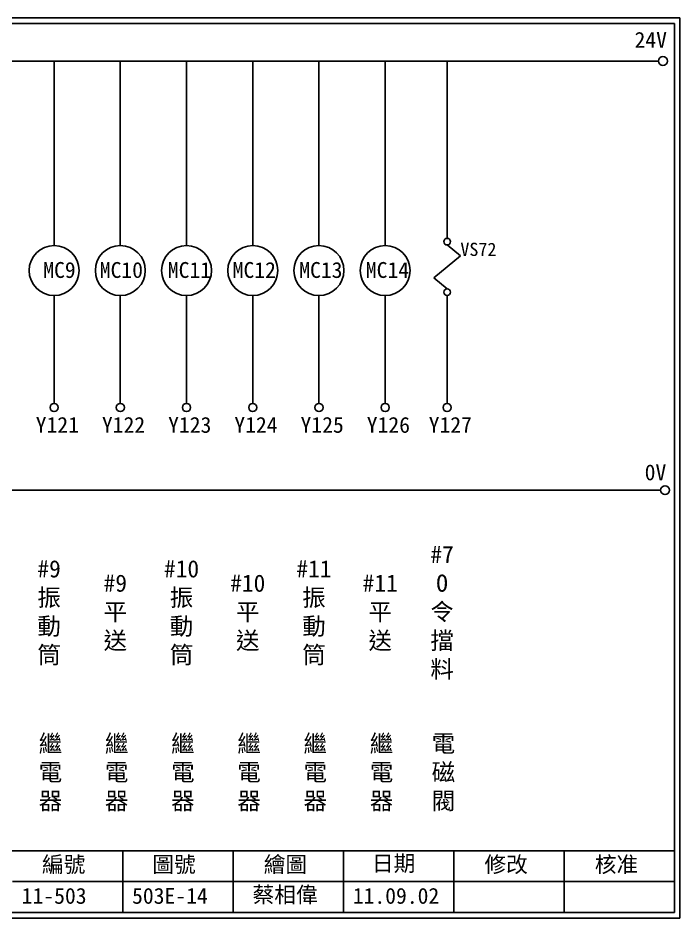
# Model space of a CAD drawing. Extents: x 926 to 1213, y 3 to 207.
# Drawn here: x 1062.8 to 1212.7, y 3 to 207 of the extents above; entities that cross this region are included whole.
import ezdxf

# ---------------------------------------------------------------- set-up
doc = ezdxf.new("R2010")
doc.units = 0
doc.layers.get('0').update_dxf_attribs({"linetype": 'CONTINUOUS'})
doc.layers.add('圖框層', color=7, linetype='CONTINUOUS')
doc.layers.add('標尺寸層', color=3, linetype='CONTINUOUS')
doc.styles.add('CNS', font='romanc.shx', dxfattribs={"bigfont": 'chineset.shx'})
doc.styles.add('STSL', font='KAIU.TTF')

msp = doc.modelspace()

# ---------------------------------------------------------------- linework, layer by layer
for centre in [(1208.88, 197.22), (1209.36, 99.96)]:
    msp.add_circle(centre, 1)
at = {"layer": '圖框層', "color": 7}
for p, q in [((1212.74, 206.97), (925.74, 206.97)), ((1212.74, 3), (1212.74, 206.97)), ((1211.49, 205.72), (926.99, 205.72)), ((1211.49, 4.25), (1211.49, 205.72)), ((926.99, 18.25), (1211.49, 18.25)), ((1086.49, 4.25), (1086.49, 18.25)), ((1111.49, 4.25), (1111.49, 18.25)), ((1136.49, 4.25), (1136.49, 18.25)), ((1161.49, 4.25), (1161.49, 18.25)), ((1186.49, 4.25), (1186.49, 18.25)), ((1061.49, 11.25), (1211.49, 11.25)), ((926.99, 4.25), (1211.49, 4.25)), ((925.74, 3), (1212.74, 3))]:
    msp.add_line(p, q, dxfattribs=at)
at = {"layer": '標尺寸層', "color": 7}
for p, q in [((930.28, 197.22), (1207.88, 197.22)), ((1070.95, 197.22), (1070.95, 155.39)), ((1085.95, 197.22), (1085.95, 155.39)), ((1100.95, 197.22), (1100.95, 155.39)), ((1115.95, 197.22), (1115.95, 155.39)), ((1130.95, 197.22), (1130.95, 155.39)), ((1145.95, 197.22), (1145.95, 155.39)), ((1159.98, 197.22), (1159.98, 157.03)), ((1159.98, 155.53), (1162.99, 153.04)), ((1159.98, 150.55), (1162.99, 153.04)), ((1159.98, 150.55), (1156.98, 148.06)), ((1159.98, 145.57), (1156.98, 148.06)), ((1070.95, 144.07), (1070.95, 119.62)), ((1085.95, 144.07), (1085.95, 119.62)), ((1100.95, 144.07), (1100.95, 119.62)), ((1115.95, 144.07), (1115.95, 119.62)), ((1130.95, 144.07), (1130.95, 119.62)), ((1145.95, 144.07), (1145.95, 119.62)), ((1159.98, 144.07), (1159.98, 119.62)), ((930.49, 99.96), (1208.36, 99.96))]:
    msp.add_line(p, q, dxfattribs=at)
for centre, radius in [((1070.95, 149.73), 5.66), ((1085.95, 149.73), 5.66), ((1100.95, 149.73), 5.66), ((1115.95, 149.73), 5.66), ((1130.95, 149.73), 5.66), ((1145.95, 149.73), 5.66), ((1159.98, 156.28), 0.751), ((1159.98, 144.82), 0.751), ((1070.95, 118.7), 0.92), ((1085.95, 118.7), 0.92), ((1100.95, 118.7), 0.92), ((1115.95, 118.7), 0.92), ((1130.95, 118.7), 0.92), ((1145.95, 118.7), 0.92), ((1159.98, 118.7), 0.92)]:
    msp.add_circle(centre, radius, dxfattribs=at)

# ---------------------------------------------------------------- texts
at = {"layer": '圖框層', "color": 4, "style": 'STSL'}
for s, height, p in [('24V', 3.6, (1202.44, 200.22)), ('VS72', 3, (1162.99, 153.04)), ('MC9', 3.6, (1068.49, 148.06)), ('MC10', 3.6, (1081.29, 148.06)), ('MC11', 3.6, (1096.71, 148.06)), ('MC12', 3.6, (1111.4, 148.06)), ('MC13', 3.6, (1126.48, 148.06)), ('MC14', 3.6, (1141.57, 148.06)), ('Y121', 3.6, (1066.78, 112.96)), ('Y122', 3.6, (1081.78, 112.96)), ('Y123', 3.6, (1096.78, 112.96)), ('Y124', 3.6, (1111.78, 112.96)), ('Y125', 3.6, (1126.78, 112.96)), ('Y126', 3.6, (1141.78, 112.96)), ('Y127', 3.6, (1155.81, 112.96)), ('0V', 3.6, (1204.74, 102.2)), ('編號', 3.6, (1068.21, 13.34)), ('圖號', 3.6, (1093.21, 13.34)), ('繪圖', 3.6, (1118.44, 13.34)), ('日期', 3.6, (1142.96, 13.59)), ('修改', 3.6, (1168.44, 13.34)), ('核准', 3.6, (1193.44, 13.34)), ('蔡相偉', 3.6, (1115.93, 6.47)), ('11-503', 3.6, (1063.61, 6.22)), ('503E-14', 3.6, (1088.61, 6.22)), ('11.09.02', 3.6, (1138.61, 6.22))]:
    msp.add_text(s, height=height, dxfattribs=at).set_placement(p)
at = {"layer": '標尺寸層', "color": 7, "char_height": 3.9, "attachment_point": 5, "style": 'CNS'}
for s, insert, width in [('{\\fDFKai-SB|b0|i0|c136|p65;#7\\PO令擋料}', (1158.85, 72.17), 2.8481), ('{\\fDFKai-SB|b0|i0|c136|p65;#9振動筒}', (1069.82, 72.17), 2.8481), ('{\\fDFKai-SB|b0|i0|c136|p65;#10振動筒}', (1099.82, 72.17), 2.8481), ('{\\fDFKai-SB|b0|i0|c136|p65;#11振動筒}', (1129.82, 72.17), 2.8481), ('{\\fDFKai-SB|b0|i0|c136|p65;#9平送}', (1084.82, 72.17), 2.8481), ('{\\fDFKai-SB|b0|i0|c136|p65;#10平送}', (1114.82, 72.17), 2.8481), ('{\\fDFKai-SB|b0|i0|c136|p65;#11平送}', (1144.82, 72.17), 2.8481), ('{\\fDFKai-SB|b0|i0|c136|p65;繼電器}', (1070.12, 35.84), 8.6627), ('{\\fDFKai-SB|b0|i0|c136|p65;繼電器}', (1085.12, 35.84), 8.6627), ('{\\fDFKai-SB|b0|i0|c136|p65;繼電器}', (1100.12, 35.84), 8.6627), ('{\\fDFKai-SB|b0|i0|c136|p65;繼電器}', (1115.12, 35.84), 8.6627), ('{\\fDFKai-SB|b0|i0|c136|p65;繼電器}', (1130.12, 35.84), 8.6627), ('{\\fDFKai-SB|b0|i0|c136|p65;繼電器}', (1145.12, 35.84), 8.6627), ('{\\fDFKai-SB|b0|i0|c136|p65;電磁閥}', (1159.15, 35.84), 8.6627)]:
    msp.add_mtext(s, dxfattribs=dict(at, insert=insert, width=width))

doc.saveas('drawing.dxf')
